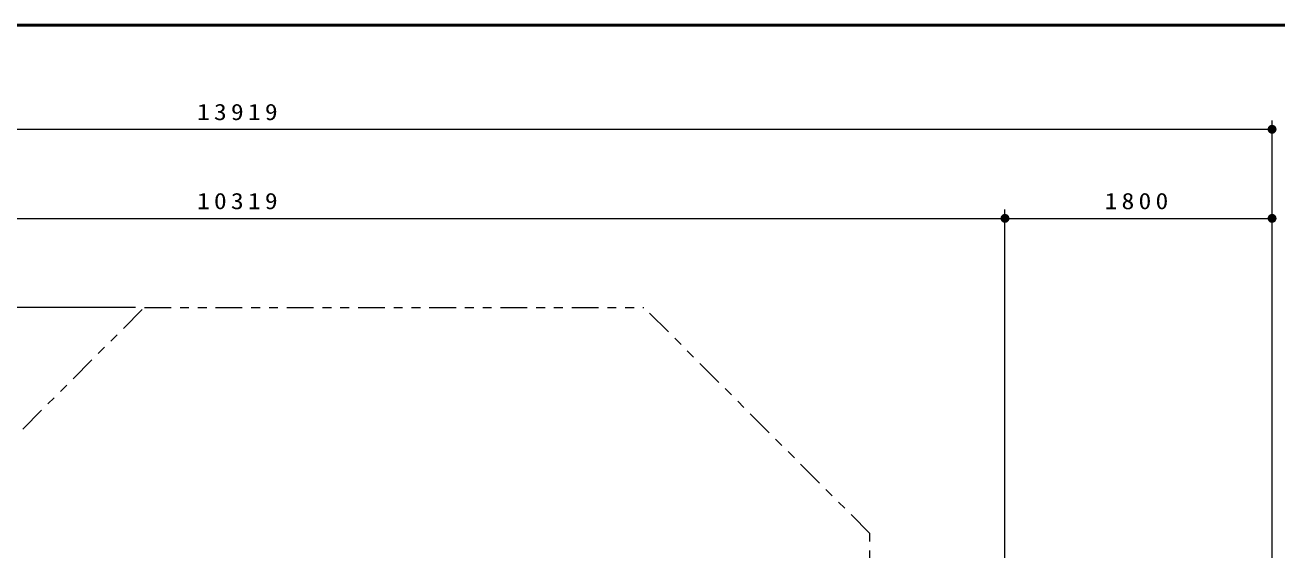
# Model space of a CAD drawing. Units: millimetres on the paper, scale 1:60. Extents: x -571 to 0, y -594 to 267.
# Drawn here: x -274.5 to -133.9, y 208.1 to 267 of the extents above; entities that cross this region are included whole.
import ezdxf

# ---------------------------------------------------------------- set-up
doc = ezdxf.new("R2010")
doc.units = ezdxf.units.MM
doc.linetypes.add('USER3', pattern=[8, 3, -1, 1, -1, 1, -1])
doc.layers.add('1_60', color=7, linetype='Continuous', lineweight=25)
doc.layers.add('NAKAMURA図枠', color=7, linetype='Continuous', lineweight=13)
doc.styles.add('ＭＳ ゴシック', font='')
doc.styles.get('ＭＳ ゴシック').set_extended_font_data('MS Gothic')

# ---------------------------------------------------------------- blocks, each defined once
blk = doc.blocks.new('filled_dot')
at = {"color": 0, "linetype": 'Continuous', "lineweight": -2, "const_width": 1.25}
blk.add_lwpolyline([(-0.625, 0, 1), (0.625, 0, 1)], format="xyb", close=True, dxfattribs=at)

msp = doc.modelspace()

# ---------------------------------------------------------------- linework, layer by layer
at = {"layer": '1_60', "lineweight": 13}
for p, q in [((-134.418, 226.969), (-134.418, 256.296)), ((-366.394, 255.296), (-134.418, 255.296)), ((-164.418, 122.644), (-164.418, 246.296)), ((-134.418, 142.825), (-134.418, 246.296)), ((-336.394, 245.296), (-164.418, 245.296)), ((-164.418, 245.296), (-134.418, 245.296)), ((-262.079, 235.296), (-374.061, 235.296))]:
    msp.add_line(p, q, dxfattribs=at)
at = {"layer": '1_60', "color": 2, "linetype": 'USER3', "lineweight": 13}
for p, q in [((-280.405, 215.969), (-261.079, 235.296)), ((-261.079, 235.296), (-204.975, 235.296)), ((-179.591, 209.912), (-204.975, 235.296)), ((-179.591, 186.998), (-179.591, 209.912))]:
    msp.add_line(p, q, dxfattribs=at)
at = {"layer": 'NAKAMURA図枠', "lineweight": 50}
msp.add_line((0, 267), (-385, 267), dxfattribs=at)

# ---------------------------------------------------------------- block references
at = {"layer": '1_60', "lineweight": 13, "xscale": 0.4, "yscale": 0.4, "rotation": 180}
for p in [(-134.418, 255.296), (-164.418, 245.296), (-134.418, 245.296)]:
    msp.add_blockref('filled_dot', p, dxfattribs=at)
at = {"layer": '1_60', "lineweight": 13, "xscale": 0.4, "yscale": 0.4}
msp.add_blockref('filled_dot', (-164.418, 245.296), dxfattribs=at)

# ---------------------------------------------------------------- texts
at = {"layer": '1_60', "char_height": 1.833, "attachment_point": 8, "style": 'ＭＳ ゴシック'}
for s, insert in [('\\T1.33;\\W1.15;13919', (-250.406, 256.296)), ('\\T1.33;\\W1.15;10319', (-250.406, 246.296)), ('\\T1.33;\\W1.15;1800', (-149.418, 246.296))]:
    msp.add_mtext(s, dxfattribs=dict(at, insert=insert))

doc.saveas('drawing.dxf')
